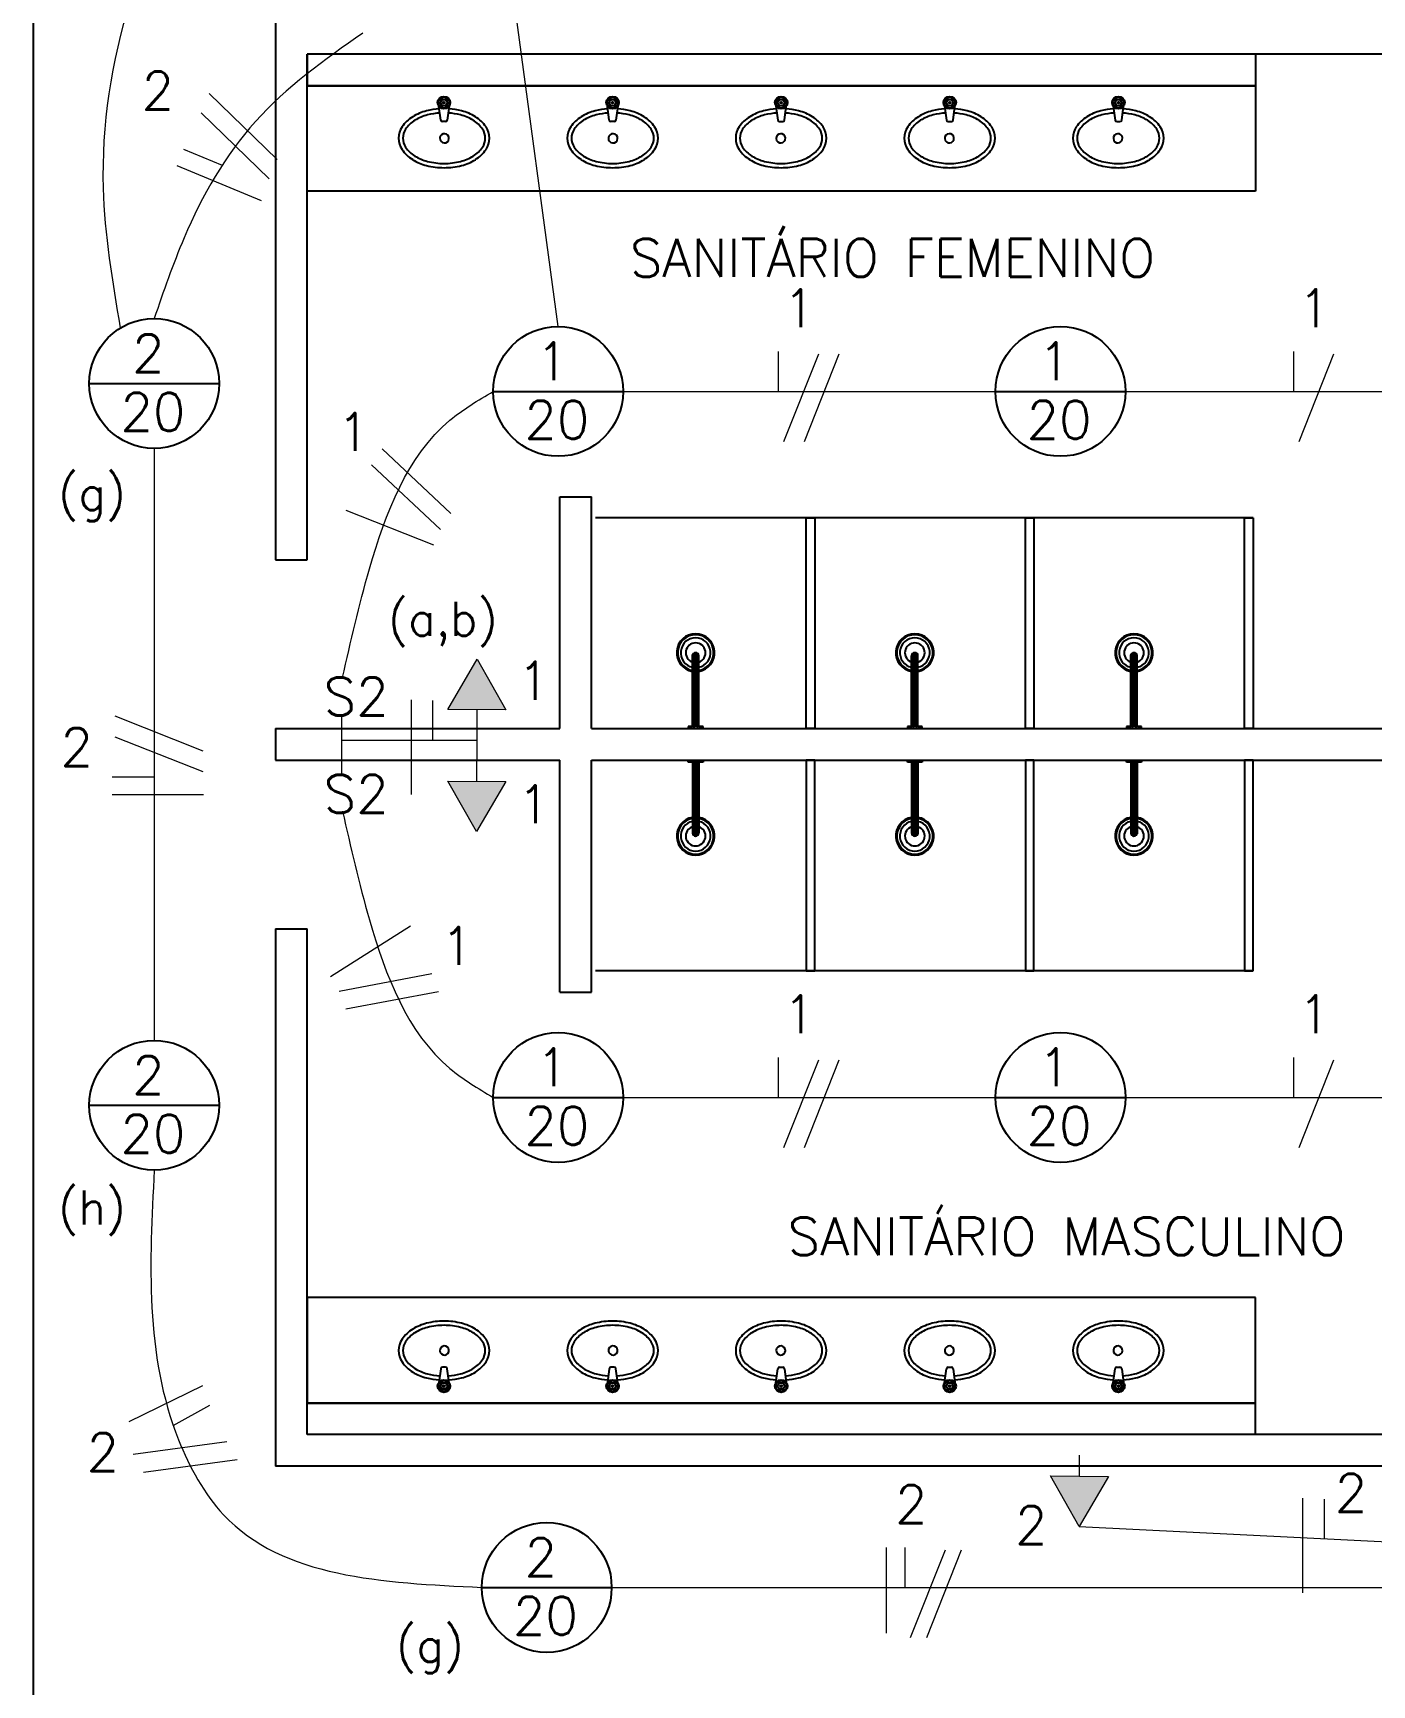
# Model space of a CAD drawing. Extents: x 1.6 to 100.8, y -3.3 to 55.9.
# Drawn here: x 72.78 to 79.13, y 22.92 to 30.76 of the extents above; entities that cross this region are included whole.
import ezdxf

# ---------------------------------------------------------------- set-up
doc = ezdxf.new("R2010")
doc.units = 0
doc.header["$MEASUREMENT"] = 0
doc.layers.get('0').update_dxf_attribs({"linetype": 'CONTINUOUS'})
for name, color, linetype in [('2-MATERIAIS', 2, 'CONTINUOUS'), ('FIACAO', 6, 'CONTINUOUS'), ('Texto', 2, 'CONTINUOUS'), ('Tub_Eletr_parede', 3, 'CONTINUOUS')]:
    doc.layers.add(name, color=color, linetype=linetype)
doc.styles.add('ROMANS', font='romans.shx')
doc.styles.add('TXT_TEXTO', font='ROMANS.shx')

msp = doc.modelspace()

# ---------------------------------------------------------------- linework, layer by layer
at = {"color": 8, "linetype": 'Continuous', "ltscale": 0.5}
msp.add_line((72.7811, 43.6069), (72.7811, 22.8069), dxfattribs=at)
at = {"color": 8, "linetype": 'Continuous'}
for p, q in [((73.9311, 30.8069), (73.9311, 28.2569)), ((78.5811, 30.6569), (74.0811, 30.6569)), ((79.9311, 30.6569), (74.0811, 30.6569)), ((74.0811, 28.2569), (74.0811, 30.6569)), ((74.0811, 30.6569), (74.0811, 30.5069)), ((78.5811, 30.6569), (78.5811, 30.5069)), ((78.5811, 30.5069), (74.0811, 30.5069)), ((74.0811, 30.5069), (78.5811, 30.5069)), ((74.0811, 30.0069), (74.0811, 30.5069)), ((78.5811, 30.5069), (78.5811, 30.0069)), ((74.7154, 30.3444), (74.7071, 30.409)), ((74.7388, 30.337), (74.7234, 30.3369)), ((74.7564, 30.4108), (74.7467, 30.3442)), ((75.5154, 30.3444), (75.5071, 30.409)), ((75.5388, 30.337), (75.5234, 30.3369)), ((75.5564, 30.4108), (75.5467, 30.3442)), ((76.3058, 30.4108), (76.3155, 30.3442)), ((76.3234, 30.337), (76.3388, 30.3369)), ((76.3468, 30.3444), (76.3552, 30.409)), ((77.1058, 30.4108), (77.1155, 30.3442)), ((77.1234, 30.337), (77.1388, 30.3369)), ((77.1468, 30.3444), (77.1552, 30.409)), ((77.9058, 30.4108), (77.9155, 30.3442)), ((77.9234, 30.337), (77.9388, 30.3369)), ((77.9468, 30.3444), (77.9552, 30.409)), ((78.5811, 30.0069), (74.0811, 30.0069)), ((75.2811, 27.4569), (75.2811, 28.5569)), ((75.2811, 28.5569), (75.4311, 28.5569)), ((75.4311, 27.4569), (75.4311, 28.5569)), ((78.5702, 28.4569), (75.4502, 28.4569)), ((76.4502, 27.4569), (76.4502, 28.4569)), ((76.4502, 28.4569), (76.4902, 28.4569)), ((76.4902, 28.4569), (76.4902, 27.4569)), ((77.4902, 27.4569), (77.4902, 28.4569)), ((77.4902, 28.4569), (77.5302, 28.4569)), ((77.5302, 28.4569), (77.5302, 27.4569)), ((78.5302, 27.4569), (78.5302, 28.4569)), ((78.5302, 28.4569), (78.5702, 28.4569)), ((78.5702, 28.4569), (78.5702, 27.4569)), ((73.9311, 28.2569), (74.0811, 28.2569)), ((75.9102, 27.4669), (75.9102, 27.8019)), ((75.9109, 27.4669), (75.9109, 27.8066)), ((75.9125, 27.4669), (75.9125, 27.8098)), ((75.9156, 27.4669), (75.9156, 27.8135)), ((75.9208, 27.4669), (75.9208, 27.8163)), ((75.9296, 27.4669), (75.9296, 27.8163)), ((75.9348, 27.4669), (75.9348, 27.8135)), ((75.9379, 27.4669), (75.9379, 27.8098)), ((75.9395, 27.4669), (75.9395, 27.8066)), ((75.9402, 27.4669), (75.9402, 27.8019)), ((76.9502, 27.4669), (76.9502, 27.8019)), ((76.9509, 27.4669), (76.9509, 27.8066)), ((76.9525, 27.4669), (76.9525, 27.8098)), ((76.9556, 27.4669), (76.9556, 27.8135)), ((76.9608, 27.4669), (76.9608, 27.8163)), ((76.9696, 27.4669), (76.9696, 27.8163)), ((76.9748, 27.4669), (76.9748, 27.8135)), ((76.9779, 27.4669), (76.9779, 27.8098)), ((76.9795, 27.4669), (76.9795, 27.8066)), ((76.9802, 27.4669), (76.9802, 27.8019)), ((77.9902, 27.4669), (77.9902, 27.8019)), ((77.9909, 27.4669), (77.9909, 27.8066)), ((77.9925, 27.4669), (77.9925, 27.8098)), ((77.9956, 27.4669), (77.9956, 27.8135)), ((78.0008, 27.4669), (78.0008, 27.8163)), ((78.0096, 27.4669), (78.0096, 27.8163)), ((78.0148, 27.4669), (78.0148, 27.8135)), ((78.0179, 27.4669), (78.0179, 27.8098)), ((78.0195, 27.4669), (78.0195, 27.8066)), ((78.0202, 27.4669), (78.0202, 27.8019)), ((73.9311, 27.4569), (75.2811, 27.4569)), ((73.9311, 27.4569), (73.9311, 27.3069)), ((75.4311, 27.4569), (79.9311, 27.4569)), ((75.8902, 27.4669), (75.8902, 27.4569)), ((75.9602, 27.4669), (75.8902, 27.4669)), ((75.8902, 27.4569), (75.9602, 27.4569)), ((75.8916, 27.4669), (75.8916, 27.4569)), ((75.8942, 27.4669), (75.8942, 27.4569)), ((75.8986, 27.4669), (75.8986, 27.4569)), ((75.9056, 27.4669), (75.9056, 27.4569)), ((75.9166, 27.4669), (75.9166, 27.4569)), ((75.9338, 27.4669), (75.9338, 27.4569)), ((75.9448, 27.4669), (75.9448, 27.4569)), ((75.9518, 27.4669), (75.9518, 27.4569)), ((75.9563, 27.4669), (75.9563, 27.4569)), ((75.9588, 27.4669), (75.9588, 27.4569)), ((75.9602, 27.4569), (75.9602, 27.4669)), ((76.4902, 27.4569), (76.4502, 27.4569)), ((76.9302, 27.4669), (76.9302, 27.4569)), ((77.0002, 27.4669), (76.9302, 27.4669)), ((76.9302, 27.4569), (77.0002, 27.4569)), ((76.9316, 27.4669), (76.9316, 27.4569)), ((76.9342, 27.4669), (76.9342, 27.4569)), ((76.9386, 27.4669), (76.9386, 27.4569)), ((76.9456, 27.4669), (76.9456, 27.4569)), ((76.9566, 27.4669), (76.9566, 27.4569)), ((76.9738, 27.4669), (76.9738, 27.4569)), ((76.9848, 27.4669), (76.9848, 27.4569)), ((76.9918, 27.4669), (76.9918, 27.4569)), ((76.9963, 27.4669), (76.9963, 27.4569)), ((76.9988, 27.4669), (76.9988, 27.4569)), ((77.0002, 27.4569), (77.0002, 27.4669)), ((77.5302, 27.4569), (77.4902, 27.4569)), ((77.9702, 27.4669), (77.9702, 27.4569)), ((78.0402, 27.4669), (77.9702, 27.4669)), ((77.9702, 27.4569), (78.0402, 27.4569)), ((77.9716, 27.4669), (77.9716, 27.4569)), ((77.9742, 27.4669), (77.9742, 27.4569)), ((77.9786, 27.4669), (77.9786, 27.4569)), ((77.9856, 27.4669), (77.9856, 27.4569)), ((77.9966, 27.4669), (77.9966, 27.4569)), ((78.0138, 27.4669), (78.0138, 27.4569)), ((78.0248, 27.4669), (78.0248, 27.4569)), ((78.0318, 27.4669), (78.0318, 27.4569)), ((78.0363, 27.4669), (78.0363, 27.4569)), ((78.0388, 27.4669), (78.0388, 27.4569)), ((78.0402, 27.4569), (78.0402, 27.4669)), ((78.5702, 27.4569), (78.5302, 27.4569)), ((73.9311, 27.3069), (75.2811, 27.3069)), ((75.2811, 26.2069), (75.2811, 27.3069)), ((75.4311, 27.3069), (79.9311, 27.3069)), ((75.4311, 26.2069), (75.4311, 27.3069)), ((75.8902, 27.2969), (75.8902, 27.3069)), ((75.8902, 27.3069), (75.9602, 27.3069)), ((75.9602, 27.2969), (75.8902, 27.2969)), ((75.8916, 27.2969), (75.8916, 27.3069)), ((75.8942, 27.2969), (75.8942, 27.3069)), ((75.8986, 27.2969), (75.8986, 27.3069)), ((75.9056, 27.2969), (75.9056, 27.3069)), ((75.9102, 27.2969), (75.9102, 26.9619)), ((75.9109, 27.2969), (75.9109, 26.9573)), ((75.9125, 27.2969), (75.9125, 26.954)), ((75.9156, 27.2969), (75.9156, 26.9504)), ((75.9166, 27.2969), (75.9166, 27.3069)), ((75.9208, 27.2969), (75.9208, 26.9476)), ((75.9296, 27.2969), (75.9296, 26.9476)), ((75.9338, 27.2969), (75.9338, 27.3069)), ((75.9348, 27.2969), (75.9348, 26.9504)), ((75.9379, 27.2969), (75.9379, 26.954)), ((75.9395, 27.2969), (75.9395, 26.9573)), ((75.9402, 27.2969), (75.9402, 26.9619)), ((75.9448, 27.2969), (75.9448, 27.3069)), ((75.9518, 27.2969), (75.9518, 27.3069)), ((75.9563, 27.2969), (75.9563, 27.3069)), ((75.9588, 27.2969), (75.9588, 27.3069)), ((75.9602, 27.3069), (75.9602, 27.2969)), ((76.4902, 27.3069), (76.4502, 27.3069)), ((76.4502, 27.3069), (76.4502, 26.3069)), ((76.4902, 26.3069), (76.4902, 27.3069)), ((76.9302, 27.2969), (76.9302, 27.3069)), ((76.9302, 27.3069), (77.0002, 27.3069)), ((77.0002, 27.2969), (76.9302, 27.2969)), ((76.9316, 27.2969), (76.9316, 27.3069)), ((76.9342, 27.2969), (76.9342, 27.3069)), ((76.9386, 27.2969), (76.9386, 27.3069)), ((76.9456, 27.2969), (76.9456, 27.3069)), ((76.9502, 27.2969), (76.9502, 26.9619)), ((76.9509, 27.2969), (76.9509, 26.9573)), ((76.9525, 27.2969), (76.9525, 26.954)), ((76.9556, 27.2969), (76.9556, 26.9504)), ((76.9566, 27.2969), (76.9566, 27.3069)), ((76.9608, 27.2969), (76.9608, 26.9476)), ((76.9696, 27.2969), (76.9696, 26.9476)), ((76.9738, 27.2969), (76.9738, 27.3069)), ((76.9748, 27.2969), (76.9748, 26.9504)), ((76.9779, 27.2969), (76.9779, 26.954)), ((76.9795, 27.2969), (76.9795, 26.9573)), ((76.9802, 27.2969), (76.9802, 26.9619)), ((76.9848, 27.2969), (76.9848, 27.3069)), ((76.9918, 27.2969), (76.9918, 27.3069)), ((76.9963, 27.2969), (76.9963, 27.3069)), ((76.9988, 27.2969), (76.9988, 27.3069)), ((77.0002, 27.3069), (77.0002, 27.2969)), ((77.5302, 27.3069), (77.4902, 27.3069)), ((77.4902, 27.3069), (77.4902, 26.3069)), ((77.5302, 26.3069), (77.5302, 27.3069)), ((77.9702, 27.2969), (77.9702, 27.3069)), ((77.9702, 27.3069), (78.0402, 27.3069)), ((78.0402, 27.2969), (77.9702, 27.2969)), ((77.9716, 27.2969), (77.9716, 27.3069)), ((77.9742, 27.2969), (77.9742, 27.3069)), ((77.9786, 27.2969), (77.9786, 27.3069)), ((77.9856, 27.2969), (77.9856, 27.3069)), ((77.9902, 27.2969), (77.9902, 26.9619)), ((77.9909, 27.2969), (77.9909, 26.9573)), ((77.9925, 27.2969), (77.9925, 26.954)), ((77.9956, 27.2969), (77.9956, 26.9504)), ((77.9966, 27.2969), (77.9966, 27.3069)), ((78.0008, 27.2969), (78.0008, 26.9476)), ((78.0096, 27.2969), (78.0096, 26.9476)), ((78.0138, 27.2969), (78.0138, 27.3069)), ((78.0148, 27.2969), (78.0148, 26.9504)), ((78.0179, 27.2969), (78.0179, 26.954)), ((78.0195, 27.2969), (78.0195, 26.9573)), ((78.0202, 27.2969), (78.0202, 26.9619)), ((78.0248, 27.2969), (78.0248, 27.3069)), ((78.0318, 27.2969), (78.0318, 27.3069)), ((78.0363, 27.2969), (78.0363, 27.3069)), ((78.0388, 27.2969), (78.0388, 27.3069)), ((78.0402, 27.3069), (78.0402, 27.2969)), ((78.5702, 27.3069), (78.5302, 27.3069)), ((78.5302, 27.3069), (78.5302, 26.3069)), ((78.5702, 26.3069), (78.5702, 27.3069)), ((73.9311, 26.5069), (74.0811, 26.5069)), ((73.9311, 26.5069), (73.9311, 23.9569)), ((74.0811, 24.1069), (74.0811, 26.5069)), ((78.5702, 26.3069), (75.4502, 26.3069)), ((76.4502, 26.3069), (76.4902, 26.3069)), ((77.4902, 26.3069), (77.5302, 26.3069)), ((78.5302, 26.3069), (78.5702, 26.3069)), ((75.2811, 26.2069), (75.4311, 26.2069)), ((78.5811, 24.7569), (74.0811, 24.7569)), ((74.0811, 24.7569), (74.0811, 24.2569)), ((78.5811, 24.2569), (78.5811, 24.7569)), ((74.7154, 24.4195), (74.7071, 24.3548)), ((74.7388, 24.4269), (74.7234, 24.4269)), ((74.7564, 24.353), (74.7467, 24.4196)), ((75.5154, 24.4195), (75.5071, 24.3548)), ((75.5388, 24.4269), (75.5234, 24.4269)), ((75.5564, 24.353), (75.5467, 24.4196)), ((76.3058, 24.353), (76.3155, 24.4196)), ((76.3234, 24.4269), (76.3388, 24.4269)), ((76.3468, 24.4195), (76.3552, 24.3548)), ((77.1058, 24.353), (77.1155, 24.4196)), ((77.1234, 24.4269), (77.1388, 24.4269)), ((77.1468, 24.4195), (77.1552, 24.3548)), ((77.9058, 24.353), (77.9155, 24.4196)), ((77.9234, 24.4269), (77.9388, 24.4269)), ((77.9468, 24.4195), (77.9552, 24.3548)), ((78.5811, 24.2569), (74.0811, 24.2569)), ((74.0811, 24.1069), (74.0811, 24.2569)), ((74.0811, 24.2569), (78.5811, 24.2569)), ((78.5811, 24.1069), (78.5811, 24.2569)), ((78.5811, 24.1069), (74.0811, 24.1069)), ((79.9311, 24.1069), (74.0811, 24.1069)), ((81.3811, 23.9569), (73.9311, 23.9569))]:
    msp.add_line(p, q, dxfattribs=at)
for centre, radius in [((74.7311, 30.4269), 0.03), ((74.7311, 30.4269), 0.0261), ((74.7311, 30.4269), 0.0151), ((74.7311, 30.4269), 0.00444), ((75.5311, 30.4269), 0.03), ((75.5311, 30.4269), 0.0261), ((75.5311, 30.4269), 0.0151), ((75.5311, 30.4269), 0.00444), ((76.3311, 30.4269), 0.03), ((76.3311, 30.4269), 0.0261), ((76.3311, 30.4269), 0.0151), ((76.3311, 30.4269), 0.00444), ((77.1311, 30.4269), 0.03), ((77.1311, 30.4269), 0.0261), ((77.1311, 30.4269), 0.0151), ((77.1311, 30.4269), 0.00444), ((77.9311, 30.4269), 0.03), ((77.9311, 30.4269), 0.0261), ((77.9311, 30.4269), 0.0151), ((77.9311, 30.4269), 0.00444), ((74.7311, 24.3369), 0.03), ((74.7311, 24.3369), 0.0261), ((74.7311, 24.3369), 0.0151), ((74.7311, 24.3369), 0.00444), ((75.5311, 24.3369), 0.03), ((75.5311, 24.3369), 0.0261), ((75.5311, 24.3369), 0.0151), ((75.5311, 24.3369), 0.00444), ((76.3311, 24.3369), 0.03), ((76.3311, 24.3369), 0.0261), ((76.3311, 24.3369), 0.0151), ((76.3311, 24.3369), 0.00444), ((77.1311, 24.3369), 0.03), ((77.1311, 24.3369), 0.0261), ((77.1311, 24.3369), 0.0151), ((77.1311, 24.3369), 0.00444), ((77.9311, 24.3369), 0.03), ((77.9311, 24.3369), 0.0261), ((77.9311, 24.3369), 0.0151), ((77.9311, 24.3369), 0.00444)]:
    msp.add_circle(centre, radius, dxfattribs=at)
for centre, radius, start, end in [((74.705, 30.442), 0.0151, 270, 30), ((74.705, 30.4119), 0.0151, 330, 90), ((74.7311, 30.457), 0.0151, 210, 330), ((74.7572, 30.442), 0.0151, 150, 270), ((74.7572, 30.4119), 0.0151, 90, 210), ((75.505, 30.442), 0.0151, 270, 30), ((75.505, 30.4119), 0.0151, 330, 90), ((75.5311, 30.457), 0.0151, 210, 330), ((75.5572, 30.442), 0.0151, 150, 270), ((75.5572, 30.4119), 0.0151, 90, 210), ((76.305, 30.442), 0.0151, 270, 30), ((76.305, 30.4119), 0.0151, 330, 90), ((76.3311, 30.457), 0.0151, 210, 330), ((76.3572, 30.442), 0.0151, 150, 270), ((76.3572, 30.4119), 0.0151, 90, 210), ((77.105, 30.442), 0.0151, 270, 30), ((77.105, 30.4119), 0.0151, 330, 90), ((77.1311, 30.457), 0.0151, 210, 330), ((77.1572, 30.442), 0.0151, 150, 270), ((77.1572, 30.4119), 0.0151, 90, 210), ((77.905, 30.442), 0.0151, 270, 30), ((77.905, 30.4119), 0.0151, 330, 90), ((77.9311, 30.457), 0.0151, 210, 330), ((77.9572, 30.442), 0.0151, 150, 270), ((77.9572, 30.4119), 0.0151, 90, 210), ((74.6688, 30.2196), 0.1648, 121.51159, 145.95593), ((74.6688, 30.2196), 0.1448, 121.51159, 145.95593), ((74.7066, 30.158), 0.2372, 104.24882, 121.51159), ((74.7066, 30.158), 0.2172, 104.24882, 121.51159), ((74.7339, 30.0486), 0.3499, 94.15409, 104.16286), ((74.7315, 30.0603), 0.318, 93.66521, 104.24882), ((74.7234, 30.3449), 0.008, 184.12746, 270.03066), ((74.7311, 30.3968), 0.0151, 30, 150), ((74.7388, 30.345), 0.008, 270.03066, 354.76882), ((74.7265, 30.0364), 0.3423, 75.93128, 85.79519), ((74.7292, 30.0495), 0.3489, 75.83067, 85.84987), ((74.7563, 30.158), 0.2172, 58.48841, 75.75118), ((74.7563, 30.158), 0.2372, 58.48841, 75.75118), ((74.7941, 30.2196), 0.1448, 34.04407, 58.48841), ((74.7941, 30.2196), 0.1648, 34.04407, 58.48841), ((75.4688, 30.2196), 0.1648, 121.51159, 145.95593), ((75.4688, 30.2196), 0.1448, 121.51159, 145.95593), ((75.5066, 30.158), 0.2372, 104.24882, 121.51159), ((75.5066, 30.158), 0.2172, 104.24882, 121.51159), ((75.5339, 30.0486), 0.3499, 94.15409, 104.16286), ((75.5315, 30.0603), 0.318, 93.66521, 104.24882), ((75.5234, 30.3449), 0.008, 184.12746, 270.03066), ((75.5311, 30.3968), 0.0151, 30, 150), ((75.5388, 30.345), 0.008, 270.03066, 354.76882), ((75.5265, 30.0364), 0.3423, 75.93128, 85.79519), ((75.5292, 30.0495), 0.3489, 75.83067, 85.84987), ((75.5563, 30.158), 0.2172, 58.48841, 75.75118), ((75.5563, 30.158), 0.2372, 58.48841, 75.75118), ((75.5941, 30.2196), 0.1448, 34.04407, 58.48841), ((75.5941, 30.2196), 0.1648, 34.04407, 58.48841), ((76.2681, 30.2196), 0.1648, 121.51159, 145.95593), ((76.2681, 30.2196), 0.1448, 121.51159, 145.95593), ((76.3059, 30.158), 0.2372, 104.24882, 121.51159), ((76.3059, 30.158), 0.2172, 104.24882, 121.51159), ((76.333, 30.0495), 0.3489, 94.15013, 104.16933), ((76.3357, 30.0364), 0.3423, 94.20481, 104.06872), ((76.3234, 30.345), 0.008, 185.23118, 269.96934), ((76.3311, 30.3968), 0.0151, 30, 150), ((76.3388, 30.3449), 0.008, 269.96934, 355.87254), ((76.3307, 30.0603), 0.318, 75.75118, 86.33479), ((76.3283, 30.0486), 0.3499, 75.83714, 85.84591), ((76.3556, 30.158), 0.2172, 58.48841, 75.75118), ((76.3556, 30.158), 0.2372, 58.48841, 75.75118), ((76.3934, 30.2196), 0.1448, 34.04407, 58.48841), ((76.3934, 30.2196), 0.1648, 34.04407, 58.48841), ((77.0681, 30.2196), 0.1648, 121.51159, 145.95593), ((77.0681, 30.2196), 0.1448, 121.51159, 145.95593), ((77.1059, 30.158), 0.2372, 104.24882, 121.51159), ((77.1059, 30.158), 0.2172, 104.24882, 121.51159), ((77.133, 30.0495), 0.3489, 94.15013, 104.16933), ((77.1357, 30.0364), 0.3423, 94.20481, 104.06872), ((77.1234, 30.345), 0.008, 185.23118, 269.96934), ((77.1311, 30.3968), 0.0151, 30, 150), ((77.1388, 30.3449), 0.008, 269.96934, 355.87254), ((77.1307, 30.0603), 0.318, 75.75118, 86.33479), ((77.1283, 30.0486), 0.3499, 75.83714, 85.84591), ((77.1556, 30.158), 0.2172, 58.48841, 75.75118), ((77.1556, 30.158), 0.2372, 58.48841, 75.75118), ((77.1934, 30.2196), 0.1448, 34.04407, 58.48841), ((77.1934, 30.2196), 0.1648, 34.04407, 58.48841), ((77.8681, 30.2196), 0.1648, 121.51159, 145.95593), ((77.8681, 30.2196), 0.1448, 121.51159, 145.95593), ((77.9059, 30.158), 0.2372, 104.24882, 121.51159), ((77.9059, 30.158), 0.2172, 104.24882, 121.51159), ((77.933, 30.0495), 0.3489, 94.15013, 104.16933), ((77.9357, 30.0364), 0.3423, 94.20481, 104.06872), ((77.9234, 30.345), 0.008, 185.23118, 269.96934), ((77.9311, 30.3968), 0.0151, 30, 150), ((77.9388, 30.3449), 0.008, 269.96934, 355.87254), ((77.9307, 30.0603), 0.318, 75.75118, 86.33479), ((77.9283, 30.0486), 0.3499, 75.83714, 85.84591), ((77.9556, 30.158), 0.2172, 58.48841, 75.75118), ((77.9556, 30.158), 0.2372, 58.48841, 75.75118), ((77.9934, 30.2196), 0.1448, 34.04407, 58.48841), ((77.9934, 30.2196), 0.1648, 34.04407, 58.48841), ((74.6116, 30.2583), 0.0957, 145.95593, 180), ((74.6116, 30.2583), 0.0957, 180, 214.04407), ((74.6116, 30.2583), 0.0757, 145.95593, 180), ((74.6116, 30.2583), 0.0757, 180, 214.04407), ((74.7331, 30.2578), 0.0218, 40.76603, 220.76603), ((74.7331, 30.2578), 0.0218, 220.76603, 40.76603), ((74.8513, 30.2583), 0.0757, 360, 34.04407), ((74.8513, 30.2583), 0.0757, 325.95593, 0), ((74.8513, 30.2583), 0.0957, 0, 34.04407), ((74.8513, 30.2583), 0.0957, 325.95593, 0), ((75.4116, 30.2583), 0.0957, 145.95593, 180), ((75.4116, 30.2583), 0.0957, 180, 214.04407), ((75.4116, 30.2583), 0.0757, 145.95593, 180), ((75.4116, 30.2583), 0.0757, 180, 214.04407), ((75.5331, 30.2578), 0.0218, 40.76603, 220.76603), ((75.5331, 30.2578), 0.0218, 220.76603, 40.76603), ((75.6513, 30.2583), 0.0757, 360, 34.04407), ((75.6513, 30.2583), 0.0757, 325.95593, 0), ((75.6513, 30.2583), 0.0957, 0, 34.04407), ((75.6513, 30.2583), 0.0957, 325.95593, 0), ((76.2109, 30.2583), 0.0957, 145.95593, 180), ((76.2109, 30.2583), 0.0957, 180, 214.04407), ((76.2109, 30.2583), 0.0757, 145.95593, 180), ((76.2109, 30.2583), 0.0757, 180, 214.04407), ((76.3291, 30.2578), 0.0218, 139.23397, 319.23397), ((76.3291, 30.2578), 0.0218, 319.23397, 139.23397), ((76.4506, 30.2583), 0.0757, 0, 34.04407), ((76.4506, 30.2583), 0.0757, 325.95593, 360), ((76.4506, 30.2583), 0.0957, 0, 34.04407), ((76.4506, 30.2583), 0.0957, 325.95593, 360), ((77.0109, 30.2583), 0.0957, 145.95593, 180), ((77.0109, 30.2583), 0.0957, 180, 214.04407), ((77.0109, 30.2583), 0.0757, 145.95593, 180), ((77.0109, 30.2583), 0.0757, 180, 214.04407), ((77.1291, 30.2578), 0.0218, 139.23397, 319.23397), ((77.1291, 30.2578), 0.0218, 319.23397, 139.23397), ((77.2506, 30.2583), 0.0757, 0, 34.04407), ((77.2506, 30.2583), 0.0757, 325.95593, 360), ((77.2506, 30.2583), 0.0957, 0, 34.04407), ((77.2506, 30.2583), 0.0957, 325.95593, 360), ((77.8109, 30.2583), 0.0957, 145.95593, 180), ((77.8109, 30.2583), 0.0957, 180, 214.04407), ((77.8109, 30.2583), 0.0757, 145.95593, 180), ((77.8109, 30.2583), 0.0757, 180, 214.04407), ((77.9291, 30.2578), 0.0218, 139.23397, 319.23397), ((77.9291, 30.2578), 0.0218, 319.23397, 139.23397), ((78.0506, 30.2583), 0.0757, 0, 34.04407), ((78.0506, 30.2583), 0.0757, 325.95593, 360), ((78.0506, 30.2583), 0.0957, 0, 34.04407), ((78.0506, 30.2583), 0.0957, 325.95593, 360), ((74.6688, 30.297), 0.1648, 214.04407, 238.48841), ((74.6688, 30.297), 0.1448, 214.04407, 238.48841), ((74.7941, 30.297), 0.1448, 301.51159, 325.95593), ((74.7941, 30.297), 0.1648, 301.51159, 325.95593), ((75.4688, 30.297), 0.1648, 214.04407, 238.48841), ((75.4688, 30.297), 0.1448, 214.04407, 238.48841), ((75.5941, 30.297), 0.1448, 301.51159, 325.95593), ((75.5941, 30.297), 0.1648, 301.51159, 325.95593), ((76.2681, 30.297), 0.1648, 214.04407, 238.48841), ((76.2681, 30.297), 0.1448, 214.04407, 238.48841), ((76.3934, 30.297), 0.1448, 301.51159, 325.95593), ((76.3934, 30.297), 0.1648, 301.51159, 325.95593), ((77.0681, 30.297), 0.1648, 214.04407, 238.48841), ((77.0681, 30.297), 0.1448, 214.04407, 238.48841), ((77.1934, 30.297), 0.1448, 301.51159, 325.95593), ((77.1934, 30.297), 0.1648, 301.51159, 325.95593), ((77.8681, 30.297), 0.1648, 214.04407, 238.48841), ((77.8681, 30.297), 0.1448, 214.04407, 238.48841), ((77.9934, 30.297), 0.1448, 301.51159, 325.95593), ((77.9934, 30.297), 0.1648, 301.51159, 325.95593), ((74.7066, 30.3586), 0.2372, 238.48841, 255.75118), ((74.7066, 30.3586), 0.2172, 238.48841, 255.75118), ((74.7315, 30.4564), 0.338, 255.75118, 270), ((74.7315, 30.4564), 0.318, 255.75118, 270), ((74.7315, 30.4564), 0.318, 270, 284.24882), ((74.7315, 30.4564), 0.338, 270, 284.24882), ((74.7563, 30.3586), 0.2172, 284.24882, 301.51159), ((74.7563, 30.3586), 0.2372, 284.24882, 301.51159), ((75.5066, 30.3586), 0.2372, 238.48841, 255.75118), ((75.5066, 30.3586), 0.2172, 238.48841, 255.75118), ((75.5315, 30.4564), 0.338, 255.75118, 270), ((75.5315, 30.4564), 0.318, 255.75118, 270), ((75.5315, 30.4564), 0.318, 270, 284.24882), ((75.5315, 30.4564), 0.338, 270, 284.24882), ((75.5563, 30.3586), 0.2172, 284.24882, 301.51159), ((75.5563, 30.3586), 0.2372, 284.24882, 301.51159), ((76.3059, 30.3586), 0.2372, 238.48841, 255.75118), ((76.3059, 30.3586), 0.2172, 238.48841, 255.75118), ((76.3307, 30.4564), 0.338, 255.75118, 270), ((76.3307, 30.4564), 0.318, 255.75118, 270), ((76.3307, 30.4564), 0.318, 270, 284.24882), ((76.3307, 30.4564), 0.338, 270, 284.24882), ((76.3556, 30.3586), 0.2172, 284.24882, 301.51159), ((76.3556, 30.3586), 0.2372, 284.24882, 301.51159), ((77.1059, 30.3586), 0.2372, 238.48841, 255.75118), ((77.1059, 30.3586), 0.2172, 238.48841, 255.75118), ((77.1307, 30.4564), 0.338, 255.75118, 270), ((77.1307, 30.4564), 0.318, 255.75118, 270), ((77.1307, 30.4564), 0.318, 270, 284.24882), ((77.1307, 30.4564), 0.338, 270, 284.24882), ((77.1556, 30.3586), 0.2172, 284.24882, 301.51159), ((77.1556, 30.3586), 0.2372, 284.24882, 301.51159), ((77.9059, 30.3586), 0.2372, 238.48841, 255.75118), ((77.9059, 30.3586), 0.2172, 238.48841, 255.75118), ((77.9307, 30.4564), 0.338, 255.75118, 270), ((77.9307, 30.4564), 0.318, 255.75118, 270), ((77.9307, 30.4564), 0.318, 270, 284.24882), ((77.9307, 30.4564), 0.338, 270, 284.24882), ((77.9556, 30.3586), 0.2172, 284.24882, 301.51159), ((77.9556, 30.3586), 0.2372, 284.24882, 301.51159), ((75.9252, 27.8169), 0.09, 279.59407, 260.40593), ((76.9652, 27.8169), 0.09, 279.59407, 260.40593), ((78.0052, 27.8169), 0.09, 279.59407, 260.40593), ((75.9252, 27.8169), 0.0854, 280.80692, 259.19308), ((75.9252, 27.8169), 0.0709, 282.20911, 257.79089), ((75.9252, 27.8169), 0.0469, 288.64821, 251.35179), ((76.9652, 27.8169), 0.0854, 280.80692, 259.19308), ((76.9652, 27.8169), 0.0709, 282.20911, 257.79089), ((76.9652, 27.8169), 0.0469, 288.64821, 251.35179), ((78.0052, 27.8169), 0.0854, 280.80692, 259.19308), ((78.0052, 27.8169), 0.0709, 282.20911, 257.79089), ((78.0052, 27.8169), 0.0469, 288.64821, 251.35179), ((75.9252, 27.8019), 0.015, 0, 180), ((75.9252, 27.8001), 0.0151, 6.75622, 173.24378), ((75.9252, 27.7973), 0.0157, 17.12694, 162.87306), ((75.9252, 27.7866), 0.0215, 45.64197, 134.35803), ((76.9652, 27.8019), 0.015, 0, 180), ((76.9652, 27.8001), 0.0151, 6.75622, 173.24378), ((76.9652, 27.7973), 0.0157, 17.12694, 162.87306), ((76.9652, 27.7866), 0.0215, 45.64197, 134.35803), ((78.0052, 27.8019), 0.015, 0, 180), ((78.0052, 27.8001), 0.0151, 6.75622, 173.24378), ((78.0052, 27.7973), 0.0157, 17.12694, 162.87306), ((78.0052, 27.7866), 0.0215, 45.64197, 134.35803), ((75.9252, 26.9469), 0.09, 99.59407, 80.40593), ((75.9252, 26.9469), 0.0854, 100.80692, 79.19308), ((75.9252, 26.9469), 0.0709, 102.20911, 77.79089), ((75.9252, 26.9469), 0.0469, 108.64821, 71.35179), ((76.9652, 26.9469), 0.09, 99.59407, 80.40593), ((76.9652, 26.9469), 0.0854, 100.80692, 79.19308), ((76.9652, 26.9469), 0.0709, 102.20911, 77.79089), ((76.9652, 26.9469), 0.0469, 108.64821, 71.35179), ((78.0052, 26.9469), 0.09, 99.59407, 80.40593), ((78.0052, 26.9469), 0.0854, 100.80692, 79.19308), ((78.0052, 26.9469), 0.0709, 102.20911, 77.79089), ((78.0052, 26.9469), 0.0469, 108.64821, 71.35179), ((75.9252, 26.9665), 0.0157, 197.12694, 342.87306), ((75.9252, 26.9637), 0.0151, 186.75622, 353.24378), ((75.9252, 26.9773), 0.0215, 225.64197, 314.35803), ((75.9252, 26.9619), 0.015, 180, 0), ((76.9652, 26.9665), 0.0157, 197.12694, 342.87306), ((76.9652, 26.9637), 0.0151, 186.75622, 353.24378), ((76.9652, 26.9773), 0.0215, 225.64197, 314.35803), ((76.9652, 26.9619), 0.015, 180, 0), ((78.0052, 26.9665), 0.0157, 197.12694, 342.87306), ((78.0052, 26.9637), 0.0151, 186.75622, 353.24378), ((78.0052, 26.9773), 0.0215, 225.64197, 314.35803), ((78.0052, 26.9619), 0.015, 180, 0), ((74.7066, 24.4052), 0.2372, 104.24882, 121.51159), ((74.7066, 24.4052), 0.2172, 104.24882, 121.51159), ((74.7315, 24.3075), 0.338, 90, 104.24882), ((74.7315, 24.3075), 0.318, 90, 104.24882), ((74.7315, 24.3075), 0.338, 75.75118, 90), ((74.7315, 24.3075), 0.318, 75.75118, 90), ((74.7563, 24.4052), 0.2172, 58.48841, 75.75118), ((74.7563, 24.4052), 0.2372, 58.48841, 75.75118), ((75.5066, 24.4052), 0.2372, 104.24882, 121.51159), ((75.5066, 24.4052), 0.2172, 104.24882, 121.51159), ((75.5315, 24.3075), 0.338, 90, 104.24882), ((75.5315, 24.3075), 0.318, 90, 104.24882), ((75.5315, 24.3075), 0.338, 75.75118, 90), ((75.5315, 24.3075), 0.318, 75.75118, 90), ((75.5563, 24.4052), 0.2172, 58.48841, 75.75118), ((75.5563, 24.4052), 0.2372, 58.48841, 75.75118), ((76.3059, 24.4052), 0.2372, 104.24882, 121.51159), ((76.3059, 24.4052), 0.2172, 104.24882, 121.51159), ((76.3307, 24.3075), 0.338, 90, 104.24882), ((76.3307, 24.3075), 0.318, 90, 104.24882), ((76.3307, 24.3075), 0.338, 75.75118, 90), ((76.3307, 24.3075), 0.318, 75.75118, 90), ((76.3556, 24.4052), 0.2172, 58.48841, 75.75118), ((76.3556, 24.4052), 0.2372, 58.48841, 75.75118), ((77.1059, 24.4052), 0.2372, 104.24882, 121.51159), ((77.1059, 24.4052), 0.2172, 104.24882, 121.51159), ((77.1307, 24.3075), 0.338, 90, 104.24882), ((77.1307, 24.3075), 0.318, 90, 104.24882), ((77.1307, 24.3075), 0.338, 75.75118, 90), ((77.1307, 24.3075), 0.318, 75.75118, 90), ((77.1556, 24.4052), 0.2172, 58.48841, 75.75118), ((77.1556, 24.4052), 0.2372, 58.48841, 75.75118), ((77.9059, 24.4052), 0.2372, 104.24882, 121.51159), ((77.9059, 24.4052), 0.2172, 104.24882, 121.51159), ((77.9307, 24.3075), 0.338, 90, 104.24882), ((77.9307, 24.3075), 0.318, 90, 104.24882), ((77.9307, 24.3075), 0.338, 75.75118, 90), ((77.9307, 24.3075), 0.318, 75.75118, 90), ((77.9556, 24.4052), 0.2172, 58.48841, 75.75118), ((77.9556, 24.4052), 0.2372, 58.48841, 75.75118), ((74.6116, 24.5055), 0.0957, 145.95593, 180), ((74.6688, 24.4668), 0.1648, 121.51159, 145.95593), ((74.6116, 24.5055), 0.0757, 145.95593, 180), ((74.6688, 24.4668), 0.1448, 121.51159, 145.95593), ((74.7941, 24.4668), 0.1448, 34.04407, 58.48841), ((74.7941, 24.4668), 0.1648, 34.04407, 58.48841), ((74.8513, 24.5055), 0.0757, 360, 34.04407), ((74.8513, 24.5055), 0.0957, 0, 34.04407), ((75.4116, 24.5055), 0.0957, 145.95593, 180), ((75.4688, 24.4668), 0.1648, 121.51159, 145.95593), ((75.4116, 24.5055), 0.0757, 145.95593, 180), ((75.4688, 24.4668), 0.1448, 121.51159, 145.95593), ((75.5941, 24.4668), 0.1448, 34.04407, 58.48841), ((75.5941, 24.4668), 0.1648, 34.04407, 58.48841), ((75.6513, 24.5055), 0.0757, 360, 34.04407), ((75.6513, 24.5055), 0.0957, 0, 34.04407), ((76.2109, 24.5055), 0.0957, 145.95593, 180), ((76.2681, 24.4668), 0.1648, 121.51159, 145.95593), ((76.2109, 24.5055), 0.0757, 145.95593, 180), ((76.2681, 24.4668), 0.1448, 121.51159, 145.95593), ((76.3934, 24.4668), 0.1448, 34.04407, 58.48841), ((76.3934, 24.4668), 0.1648, 34.04407, 58.48841), ((76.4506, 24.5055), 0.0757, 0, 34.04407), ((76.4506, 24.5055), 0.0957, 0, 34.04407), ((77.0109, 24.5055), 0.0957, 145.95593, 180), ((77.0681, 24.4668), 0.1648, 121.51159, 145.95593), ((77.0109, 24.5055), 0.0757, 145.95593, 180), ((77.0681, 24.4668), 0.1448, 121.51159, 145.95593), ((77.1934, 24.4668), 0.1448, 34.04407, 58.48841), ((77.1934, 24.4668), 0.1648, 34.04407, 58.48841), ((77.2506, 24.5055), 0.0757, 0, 34.04407), ((77.2506, 24.5055), 0.0957, 0, 34.04407), ((77.8109, 24.5055), 0.0957, 145.95593, 180), ((77.8681, 24.4668), 0.1648, 121.51159, 145.95593), ((77.8109, 24.5055), 0.0757, 145.95593, 180), ((77.8681, 24.4668), 0.1448, 121.51159, 145.95593), ((77.9934, 24.4668), 0.1448, 34.04407, 58.48841), ((77.9934, 24.4668), 0.1648, 34.04407, 58.48841), ((78.0506, 24.5055), 0.0757, 0, 34.04407), ((78.0506, 24.5055), 0.0957, 0, 34.04407), ((74.6116, 24.5055), 0.0957, 180, 214.04407), ((74.6116, 24.5055), 0.0757, 180, 214.04407), ((74.6688, 24.5442), 0.1448, 214.04407, 238.48841), ((74.7331, 24.506), 0.0218, 139.23397, 319.23397), ((74.7331, 24.506), 0.0218, 319.23397, 139.23397), ((74.7941, 24.5442), 0.1448, 301.51159, 325.95593), ((74.8513, 24.5055), 0.0757, 325.95593, 0), ((74.8513, 24.5055), 0.0957, 325.95593, 360), ((75.4116, 24.5055), 0.0957, 180, 214.04407), ((75.4116, 24.5055), 0.0757, 180, 214.04407), ((75.4688, 24.5442), 0.1448, 214.04407, 238.48841), ((75.5331, 24.506), 0.0218, 139.23397, 319.23397), ((75.5331, 24.506), 0.0218, 319.23397, 139.23397), ((75.5941, 24.5442), 0.1448, 301.51159, 325.95593), ((75.6513, 24.5055), 0.0757, 325.95593, 0), ((75.6513, 24.5055), 0.0957, 325.95593, 360), ((76.2109, 24.5055), 0.0957, 180, 214.04407), ((76.2109, 24.5055), 0.0757, 180, 214.04407), ((76.2681, 24.5442), 0.1448, 214.04407, 238.48841), ((76.3291, 24.506), 0.0218, 40.76603, 220.76603), ((76.3291, 24.506), 0.0218, 220.76603, 40.76603), ((76.3934, 24.5442), 0.1448, 301.51159, 325.95593), ((76.4506, 24.5055), 0.0757, 325.95593, 360), ((76.4506, 24.5055), 0.0957, 325.95593, 360), ((77.0109, 24.5055), 0.0957, 180, 214.04407), ((77.0109, 24.5055), 0.0757, 180, 214.04407), ((77.0681, 24.5442), 0.1448, 214.04407, 238.48841), ((77.1291, 24.506), 0.0218, 40.76603, 220.76603), ((77.1291, 24.506), 0.0218, 220.76603, 40.76603), ((77.1934, 24.5442), 0.1448, 301.51159, 325.95593), ((77.2506, 24.5055), 0.0757, 325.95593, 360), ((77.2506, 24.5055), 0.0957, 325.95593, 360), ((77.8109, 24.5055), 0.0957, 180, 214.04407), ((77.8109, 24.5055), 0.0757, 180, 214.04407), ((77.8681, 24.5442), 0.1448, 214.04407, 238.48841), ((77.9291, 24.506), 0.0218, 40.76603, 220.76603), ((77.9291, 24.506), 0.0218, 220.76603, 40.76603), ((77.9934, 24.5442), 0.1448, 301.51159, 325.95593), ((78.0506, 24.5055), 0.0757, 325.95593, 360), ((78.0506, 24.5055), 0.0957, 325.95593, 360), ((74.6688, 24.5442), 0.1648, 214.04407, 238.48841), ((74.7066, 24.6059), 0.2372, 238.48841, 255.75118), ((74.7066, 24.6059), 0.2172, 238.48841, 255.75118), ((74.7315, 24.7036), 0.318, 255.75118, 266.33479), ((74.7234, 24.4189), 0.008, 89.96934, 175.87254), ((74.7388, 24.4189), 0.008, 5.23118, 89.96934), ((74.7265, 24.7274), 0.3423, 274.20481, 284.06872), ((74.7563, 24.6059), 0.2172, 284.24882, 301.51159), ((74.7563, 24.6059), 0.2372, 284.24882, 301.51159), ((74.7941, 24.5442), 0.1648, 301.51159, 325.95593), ((75.4688, 24.5442), 0.1648, 214.04407, 238.48841), ((75.5066, 24.6059), 0.2372, 238.48841, 255.75118), ((75.5066, 24.6059), 0.2172, 238.48841, 255.75118), ((75.5315, 24.7036), 0.318, 255.75118, 266.33479), ((75.5234, 24.4189), 0.008, 89.96934, 175.87254), ((75.5388, 24.4189), 0.008, 5.23118, 89.96934), ((75.5265, 24.7274), 0.3423, 274.20481, 284.06872), ((75.5563, 24.6059), 0.2172, 284.24882, 301.51159), ((75.5563, 24.6059), 0.2372, 284.24882, 301.51159), ((75.5941, 24.5442), 0.1648, 301.51159, 325.95593), ((76.2681, 24.5442), 0.1648, 214.04407, 238.48841), ((76.3059, 24.6059), 0.2372, 238.48841, 255.75118), ((76.3059, 24.6059), 0.2172, 238.48841, 255.75118), ((76.3357, 24.7274), 0.3423, 255.93128, 265.79519), ((76.3234, 24.4189), 0.008, 90.03066, 174.76882), ((76.3388, 24.4189), 0.008, 4.12746, 90.03066), ((76.3307, 24.7036), 0.318, 273.66521, 284.24882), ((76.3556, 24.6059), 0.2172, 284.24882, 301.51159), ((76.3556, 24.6059), 0.2372, 284.24882, 301.51159), ((76.3934, 24.5442), 0.1648, 301.51159, 325.95593), ((77.0681, 24.5442), 0.1648, 214.04407, 238.48841), ((77.1059, 24.6059), 0.2372, 238.48841, 255.75118), ((77.1059, 24.6059), 0.2172, 238.48841, 255.75118), ((77.1357, 24.7274), 0.3423, 255.93128, 265.79519), ((77.1234, 24.4189), 0.008, 90.03066, 174.76882), ((77.1388, 24.4189), 0.008, 4.12746, 90.03066), ((77.1307, 24.7036), 0.318, 273.66521, 284.24882), ((77.1556, 24.6059), 0.2172, 284.24882, 301.51159), ((77.1556, 24.6059), 0.2372, 284.24882, 301.51159), ((77.1934, 24.5442), 0.1648, 301.51159, 325.95593), ((77.8681, 24.5442), 0.1648, 214.04407, 238.48841), ((77.9059, 24.6059), 0.2372, 238.48841, 255.75118), ((77.9059, 24.6059), 0.2172, 238.48841, 255.75118), ((77.9357, 24.7274), 0.3423, 255.93128, 265.79519), ((77.9234, 24.4189), 0.008, 90.03066, 174.76882), ((77.9388, 24.4189), 0.008, 4.12746, 90.03066), ((77.9307, 24.7036), 0.318, 273.66521, 284.24882), ((77.9556, 24.6059), 0.2172, 284.24882, 301.51159), ((77.9556, 24.6059), 0.2372, 284.24882, 301.51159), ((77.9934, 24.5442), 0.1648, 301.51159, 325.95593), ((74.7339, 24.7153), 0.3499, 255.83714, 265.84591), ((74.705, 24.352), 0.0151, 270, 30), ((74.705, 24.3219), 0.0151, 330, 90), ((74.7311, 24.367), 0.0151, 210, 330), ((74.7311, 24.3068), 0.0151, 30, 150), ((74.7572, 24.352), 0.0151, 150, 270), ((74.7572, 24.3219), 0.0151, 90, 210), ((74.7292, 24.7143), 0.3489, 274.15013, 284.16933), ((75.5339, 24.7153), 0.3499, 255.83714, 265.84591), ((75.505, 24.352), 0.0151, 270, 30), ((75.505, 24.3219), 0.0151, 330, 90), ((75.5311, 24.367), 0.0151, 210, 330), ((75.5311, 24.3068), 0.0151, 30, 150), ((75.5572, 24.352), 0.0151, 150, 270), ((75.5572, 24.3219), 0.0151, 90, 210), ((75.5292, 24.7143), 0.3489, 274.15013, 284.16933), ((76.333, 24.7143), 0.3489, 255.83067, 265.84987), ((76.305, 24.352), 0.0151, 270, 30), ((76.305, 24.3219), 0.0151, 330, 90), ((76.3311, 24.367), 0.0151, 210, 330), ((76.3311, 24.3068), 0.0151, 30, 150), ((76.3572, 24.352), 0.0151, 150, 270), ((76.3572, 24.3219), 0.0151, 90, 210), ((76.3283, 24.7153), 0.3499, 274.15409, 284.16286), ((77.133, 24.7143), 0.3489, 255.83067, 265.84987), ((77.105, 24.352), 0.0151, 270, 30), ((77.105, 24.3219), 0.0151, 330, 90), ((77.1311, 24.367), 0.0151, 210, 330), ((77.1311, 24.3068), 0.0151, 30, 150), ((77.1572, 24.352), 0.0151, 150, 270), ((77.1572, 24.3219), 0.0151, 90, 210), ((77.1283, 24.7153), 0.3499, 274.15409, 284.16286), ((77.933, 24.7143), 0.3489, 255.83067, 265.84987), ((77.905, 24.352), 0.0151, 270, 30), ((77.905, 24.3219), 0.0151, 330, 90), ((77.9311, 24.367), 0.0151, 210, 330), ((77.9311, 24.3068), 0.0151, 30, 150), ((77.9572, 24.352), 0.0151, 150, 270), ((77.9572, 24.3219), 0.0151, 90, 210), ((77.9283, 24.7153), 0.3499, 274.15409, 284.16286)]:
    msp.add_arc(centre, radius, start, end, dxfattribs=at)
at = {"layer": '2-MATERIAIS', "linetype": 'Continuous'}
for p, q in [((73.048, 29.0944), (73.6642, 29.0944)), ((74.9646, 29.0569), (75.5809, 29.0569)), ((77.348, 29.0569), (77.9642, 29.0569)), ((73.048, 25.6694), (73.6642, 25.6694)), ((74.9646, 25.7069), (75.5809, 25.7069)), ((77.348, 25.7069), (77.9642, 25.7069)), ((74.9105, 23.3819), (75.5267, 23.3819))]:
    msp.add_line(p, q, dxfattribs=at)
at = {"layer": '2-MATERIAIS', "color": 4, "lineweight": 15}
for p, q in [((74.8874, 27.5469), (74.8874, 27.4469)), ((74.8874, 27.2066), (74.8874, 27.3066)), ((77.7462, 23.91), (77.7462, 24.01))]:
    msp.add_line(p, q, dxfattribs=at)
for points in [[(75.0253, 27.5458), (74.7496, 27.548), (74.8893, 27.7856)], [(74.7496, 27.2076), (75.0253, 27.2055), (74.8856, 26.9679)], [(77.6083, 23.911), (77.884, 23.9089), (77.7443, 23.6713)]]:
    msp.add_lwpolyline(points, close=True, dxfattribs=at)
at = {"layer": '2-MATERIAIS', "linetype": 'Continuous'}
for centre in [(73.3561, 29.0944), (75.2728, 29.0569), (77.6561, 29.0569), (73.3561, 25.6694), (75.2728, 25.7069), (77.6561, 25.7069), (75.2186, 23.3819)]:
    msp.add_circle(centre, 0.3081, dxfattribs=at)
at = {"layer": '2-MATERIAIS', "color": 4, "lineweight": 15}
for points in [[(75.0253, 27.5458), (74.8893, 27.7856), (74.7496, 27.548)], [(74.7496, 27.2076), (74.8856, 26.9679), (75.0253, 27.2055)], [(77.6083, 23.911), (77.7443, 23.6713), (77.884, 23.9089)]]:
    msp.add_solid(points, dxfattribs=at)
at = {"layer": 'FIACAO', "lineweight": 15}
for p, q in [((73.6175, 30.4696), (73.9396, 30.1576)), ((73.5796, 30.378), (73.9017, 30.066)), ((73.4954, 30.2069), (73.6792, 30.1309)), ((73.4632, 30.1289), (73.8637, 29.9632)), ((76.3175, 29.2465), (76.3175, 29.0569)), ((78.7617, 29.2465), (78.7617, 29.0569)), ((76.5078, 29.2341), (76.3427, 28.8172)), ((76.6047, 29.2341), (76.4396, 28.8172)), ((78.952, 29.2341), (78.7869, 28.8172)), ((74.4372, 28.7844), (74.7642, 28.4776)), ((74.3869, 28.709), (74.7139, 28.4022)), ((74.2646, 28.4933), (74.6816, 28.3285)), ((74.5751, 27.5933), (74.5751, 27.1449)), ((73.1696, 27.5172), (73.5865, 27.3521)), ((74.677, 27.5896), (74.677, 27.4001)), ((73.1696, 27.4181), (73.5865, 27.253)), ((73.1572, 27.2278), (73.3561, 27.2278)), ((73.1572, 27.1434), (73.5907, 27.1434)), ((74.5721, 26.5194), (74.1931, 26.2798)), ((74.6742, 26.2935), (74.2336, 26.2102)), ((74.7054, 26.2084), (74.2648, 26.1252)), ((76.3175, 25.8965), (76.3175, 25.7069)), ((76.5078, 25.8841), (76.3427, 25.4672)), ((76.6047, 25.8841), (76.4396, 25.4672)), ((78.7617, 25.8965), (78.7617, 25.7069)), ((78.952, 25.8841), (78.7869, 25.4672)), ((73.5846, 24.3389), (73.2364, 24.1672)), ((73.6187, 24.2453), (73.4452, 24.148)), ((73.701, 24.0733), (73.2566, 24.0133)), ((73.7495, 23.9869), (73.3051, 23.9269)), ((78.8053, 23.8047), (78.8053, 23.3562)), ((78.9072, 23.801), (78.9072, 23.6114)), ((76.8293, 23.5715), (76.8293, 23.1655)), ((76.9183, 23.5715), (76.9183, 23.3819)), ((77.1086, 23.5591), (76.9435, 23.1422)), ((77.1855, 23.5591), (77.0204, 23.1422))]:
    msp.add_line(p, q, dxfattribs=at)
at = {"layer": 'Tub_Eletr_parede', "lineweight": 15}
for p, q in [((75.2728, 29.365), (74.8936, 32.1738)), ((75.5809, 29.0569), (77.348, 29.0569)), ((77.9642, 29.0569), (79.7313, 29.0569)), ((73.3561, 28.7863), (73.3561, 25.9775)), ((74.2442, 27.521), (74.2442, 27.2394)), ((74.8874, 27.4469), (74.8874, 27.3066)), ((74.8874, 27.4001), (74.2442, 27.4001)), ((75.5809, 25.7069), (77.348, 25.7069)), ((77.9642, 25.7069), (79.7313, 25.7069)), ((77.7443, 23.6713), (79.8466, 23.5661)), ((75.5267, 23.3819), (79.7855, 23.3819))]:
    msp.add_line(p, q, dxfattribs=at)
for points in [[(73.1966, 29.358), (73.1154, 30.0217), (73.6322, 31.742), (74.0091, 32.1879), (74.5855, 32.4819)], [(74.3454, 30.7573), (73.8366, 30.338), (73.4982, 29.7858), (73.3561, 29.4025)], [(74.2498, 27.699), (74.3772, 28.2146), (74.759, 28.9198), (74.9646, 29.0569)], [(74.2498, 27.0648), (74.3772, 26.5492), (74.759, 25.8441), (74.9646, 25.7069)], [(73.3561, 25.3613), (73.4712, 24.0828), (73.685, 23.7269), (74.9105, 23.3819)]]:
    msp.add_spline(points, degree=3, dxfattribs=at)

# ---------------------------------------------------------------- texts
at = {"color": 8, "linetype": 'Continuous', "style": 'ROMANS'}
for s, p in [('SANITÁRIO FEMENINO', (75.613, 29.6005)), ('SANITÁRIO MASCULINO', (76.3615, 24.9577))]:
    msp.add_text(s, height=0.18, dxfattribs=at).set_placement(p)
at = {"layer": 'Texto', "lineweight": 15, "style": 'TXT_TEXTO'}
for s, p in [('2', (73.2963, 30.394)), ('1', (76.3394, 29.3619)), ('1', (78.7837, 29.3619)), ('1', (74.2244, 28.7744)), ('1', (75.0792, 27.594)), ('2', (72.9108, 27.2789)), ('1', (75.0798, 27.008)), ('1', (74.7162, 26.3357)), ('1', (76.3394, 26.0119)), ('1', (78.7837, 26.0119)), ('2', (73.0352, 23.9339)), ('2', (78.9579, 23.7403)), ('2', (76.871, 23.6869)), ('2', (77.4405, 23.5877))]:
    msp.add_text(s, height=0.18, dxfattribs=at).set_placement(p)
at = {"layer": 'Texto', "style": 'TXT_TEXTO'}
for s, p in [('2', (73.2507, 29.1476)), ('1', (75.1674, 29.1101)), ('1', (77.5507, 29.1101)), ('20', (73.1956, 28.8697)), ('20', (75.1122, 28.8322)), ('20', (77.4956, 28.8322)), ('2', (73.2507, 25.7226)), ('1', (75.1674, 25.7601)), ('1', (77.5507, 25.7601)), ('20', (75.1122, 25.4822)), ('20', (77.4956, 25.4822)), ('20', (73.1956, 25.4447)), ('2', (75.1132, 23.4351)), ('20', (75.0581, 23.1572))]:
    msp.add_text(s, height=0.18, dxfattribs=at).set_placement(p)
at = {"layer": 'Texto', "color": 4, "lineweight": 15, "style": 'TXT_TEXTO'}
for s, height, p in [('(g)', 0.16, (72.9002, 28.4937)), ('(a,b)', 0.16, (74.4656, 27.8977)), ('S2', 0.18, (74.1599, 27.5193)), ('S2', 0.18, (74.1599, 27.0573)), ('(h)', 0.16, (72.9002, 25.1046)), ('(g)', 0.16, (74.5039, 23.0281))]:
    msp.add_text(s, height=height, dxfattribs=at).set_placement(p)

doc.saveas('drawing.dxf')
